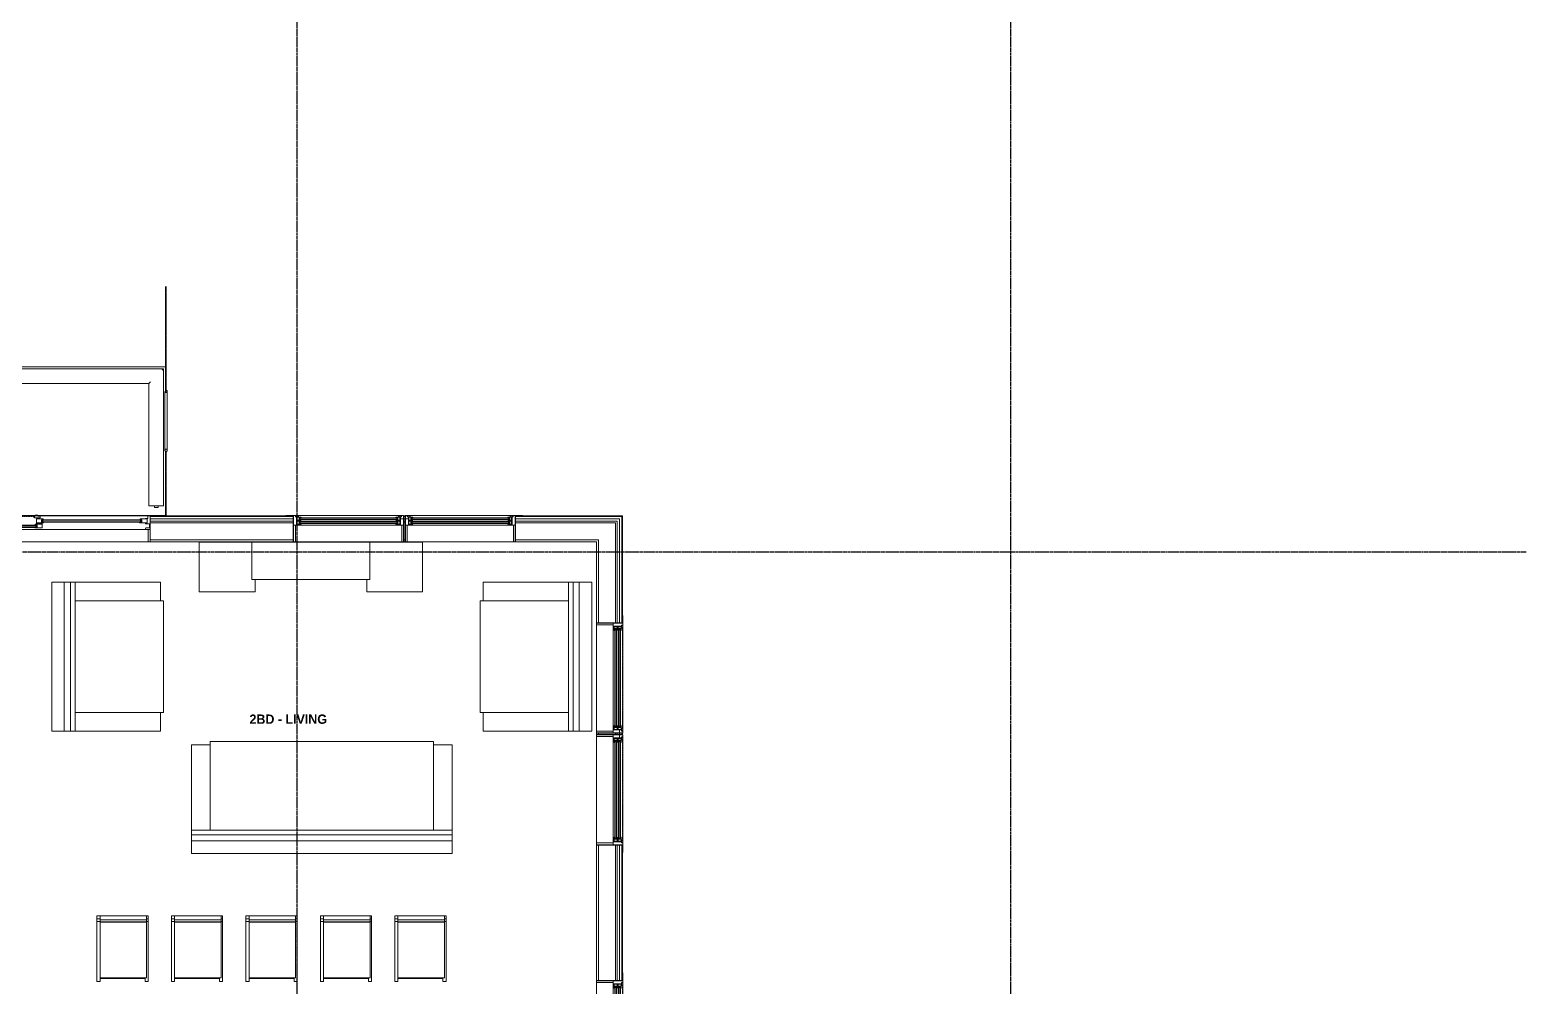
# Model space of a CAD drawing. Header units: inches. Extents: x -4093 to -1777, y 9773 to 12264.
# Drawn here: x -2259.4 to -1777.2, y 10699.3 to 11007.4 of the extents above; entities that cross this region are included whole.
import ezdxf

# ---------------------------------------------------------------- set-up
doc = ezdxf.new("R2010")
doc.units = ezdxf.units.IN
doc.header["$MEASUREMENT"] = 0
for name, pattern in [('Center 1_4_', [0.53125, 0.25, -0.09375, 0.09375, -0.09375]), ('Dash', [0.25, 0.125, -0.125]), ('Grid Line 1_2_', [0.875, 0.5, -0.125, 0.125, -0.125]), ('Hidden 1_8_', [0.1875, 0.125, -0.0625])]:
    doc.linetypes.add(name, pattern=pattern)
for name, color, linetype, lineweight in [('0-1', 7, 'Continuous', 5), ('0-2', 7, 'Continuous', 9), ('A-AREA-IDEN', 2, 'Continuous', 9), ('A-DETL-CNTR', 5, 'Center 1_4_', 9), ('A-DETL-GENF', 92, 'Continuous', 18), ('A-DETL-GENF-2', 92, 'Continuous', 9), ('A-DETL-GENF-HDLN', 1, 'Dash', 9), ('A-DETL-HDLN', 90, 'Hidden 1_8_', 9), ('A-DOOR', 31, 'Continuous', 18), ('A-DOOR-4', 31, 'Continuous', 9), ('A-DOOR-FRAM-2', 31, 'Continuous', 9), ('A-FLOR-1', 7, 'Continuous', 9), ('A-FLOR-2', 192, 'Continuous', 9), ('A-FLOR-HRAL', 11, 'Continuous', 9), ('A-GLAZ', 151, 'Continuous', 18), ('A-GLAZ-1', 151, 'Continuous', 9), ('A-GLAZ-2', 151, 'Continuous', 30), ('A-WALL', 113, 'Continuous', 18), ('A-WALL-3', 113, 'Continuous', 9), ('I-FURN', 30, 'Continuous', 9), ('I-FURN-1', 7, 'Continuous', 9), ('S-BEAM', 12, 'Continuous', 9), ('S-GRID-1', 1, 'Grid Line 1_2_', 30)]:
    doc.layers.add(name, color=color, linetype=linetype, lineweight=lineweight)
doc.styles.add('Century Gothic_B', font='GOTHICB.TTF', dxfattribs={"height": 3})

# ---------------------------------------------------------------- blocks, each defined once
blk = doc.blocks.new('Entertainment_Center_14771 - Entertainment_Center_14771-V39-BACKGROUND - 2ND FLOOR')
at = {"layer": 'I-FURN-1'}
for p, q in [((-36, 6), (-36, 6.12)), ((-19, 6), (-36, 6)), ((-19, 6), (-36, 6)), ((-36, 6), (-36, -10)), ((-19, 6.12), (-5.6, 6.12)), ((-19, 6), (-19, 6.12)), ((19, 6), (-19, 6)), ((19, 6), (-19, 6)), ((-19, 6), (-19, -6)), ((19, 6.12), (19, 6)), ((36, 6), (19, 6)), ((19, -6), (19, 6)), ((36, 6), (19, 6)), ((36, 6), (36, 6.12)), ((36, -10), (36, 6)), ((-19, -6), (19, -6)), ((-18, -10), (-18, -6)), ((18, -6), (18, -10)), ((-36, -10), (-18, -10)), ((-35.34, -10), (-35.34, -10.03)), ((-35.34, -10.03), (-34.85, -10.03)), ((-34.85, -10.03), (-34.85, -10)), ((-19.66, -10), (-19.66, -10.03)), ((-19.66, -10.03), (-18.66, -10.03)), ((-18.66, -10.03), (-18.66, -10)), ((18, -10), (36, -10)), ((18.66, -10), (18.66, -10.03)), ((18.66, -10.03), (19.66, -10.03)), ((19.66, -10.03), (19.66, -10)), ((34.85, -10), (34.85, -10.03)), ((34.85, -10.03), (35.34, -10.03)), ((35.34, -10.03), (35.34, -10))]:
    blk.add_line(p, q, dxfattribs=at)
blk = doc.blocks.new('Couch-Both_Arms-Generic - 1-1352606-BACKGROUND - 2ND FLOOR')
at = {"layer": 'I-FURN'}
for p, q in [((-42, 13.5), (42, 13.5)), ((42, 13.5), (-42, 13.5)), ((-42, 13.5), (-42, 10)), ((-42, 11.5), (42, 11.5)), ((-42, 10), (-42, -17.5)), ((-42, 10), (42, 10)), ((-36, -17.5), (-36, 10)), ((36, 10), (36, -17.5)), ((42, 10), (42, 13.5)), ((42, -17.5), (42, 10)), ((-42, -17.5), (-36, -17.5)), ((-36, -17.5), (-36, -18.5)), ((-36, -18.5), (36, -18.5)), ((36, -18.5), (36, -17.5)), ((36, -17.5), (42, -17.5))]:
    blk.add_line(p, q, dxfattribs=at)
at = {"layer": 'I-FURN-1'}
for p, q in [((42, 17.5), (-42, 17.5)), ((-42, 17.5), (-42, 13.5)), ((42, 13.5), (42, 17.5))]:
    blk.add_line(p, q, dxfattribs=at)
blk = doc.blocks.new('Couch-Both_Arms-Generic - 2-1523460-BACKGROUND - 2ND FLOOR')
at = {"layer": 'I-FURN'}
for p, q in [((-24, 17.5), (-18, 17.5)), ((-24, -10), (-24, 17.5)), ((-18, 18.5), (18, 18.5)), ((-18, 17.5), (-18, 18.5)), ((-18, 17.5), (-18, -10)), ((18, 18.5), (18, 17.5)), ((18, 17.5), (24, 17.5)), ((18, -10), (18, 17.5)), ((24, 17.5), (24, -10)), ((-24, -10), (24, -10)), ((-24, -13.5), (-24, -10)), ((-24, -11.5), (24, -11.5)), ((-24, -13.5), (24, -13.5)), ((24, -13.5), (-24, -13.5)), ((24, -10), (24, -13.5))]:
    blk.add_line(p, q, dxfattribs=at)
at = {"layer": 'I-FURN-1'}
for p, q in [((-24, -17.5), (-24, -13.5)), ((24, -13.5), (24, -17.5)), ((24, -17.5), (-24, -17.5))]:
    blk.add_line(p, q, dxfattribs=at)
blk = doc.blocks.new('Couch-Both_Arms-Generic - 2-1352635-BACKGROUND - 2ND FLOOR')
at = {"layer": 'I-FURN'}
for p, q in [((-24, 13.5), (24, 13.5)), ((24, 13.5), (-24, 13.5)), ((-24, 13.5), (-24, 10)), ((-24, 11.5), (24, 11.5)), ((-24, 10), (-24, -17.5)), ((-24, 10), (24, 10)), ((-18, -17.5), (-18, 10)), ((18, 10), (18, -17.5)), ((24, 10), (24, 13.5)), ((24, -17.5), (24, 10)), ((-24, -17.5), (-18, -17.5)), ((-18, -17.5), (-18, -18.5)), ((-18, -18.5), (18, -18.5)), ((18, -18.5), (18, -17.5)), ((18, -17.5), (24, -17.5))]:
    blk.add_line(p, q, dxfattribs=at)
at = {"layer": 'I-FURN-1'}
for p, q in [((24, 17.5), (-24, 17.5)), ((-24, 17.5), (-24, 13.5)), ((24, 13.5), (24, 17.5))]:
    blk.add_line(p, q, dxfattribs=at)
blk = doc.blocks.new('Bar_Stool_6722_1_ - Bar_Stool_6722_1_-V96-BACKGROUND - 2ND FLOOR')
at = {"layer": 'I-FURN-1'}
for p, q in [((1, 0), (0, 0)), ((0, 0), (0, -0.98)), ((0, -0.98), (1, -0.98)), ((0, -0.98), (0, -1.78)), ((0, -1.78), (1, -1.78)), ((0, -17.72), (0, -1.78)), ((1, -1.24), (1, 0)), ((16, 0), (1, 0)), ((1, -1.91), (1, -1.24)), ((16, -1.24), (1, -1.24)), ((1, -1.91), (16, -1.91)), ((1, -2.03), (1, -1.91)), ((1, -17.63), (1, -2.03)), ((1, -2.03), (16, -2.03)), ((16.5, 0), (16, 0)), ((16, 0), (16, -1.24)), ((16, -0.98), (16.5, -0.98)), ((16, -1.24), (16, -1.91)), ((16, -1.78), (16.5, -1.78)), ((16, -1.91), (16, -2.03)), ((16, -2.03), (16, -17.63)), ((16.5, -0.98), (16.5, 0)), ((16.5, -1.78), (16.5, -0.98)), ((16.5, -1.78), (16.5, -17.72)), ((0, -19.21), (0, -17.72)), ((0, -21.13), (0, -19.21)), ((1, -19.89), (1, -17.63)), ((16, -17.63), (16, -19.89)), ((16.5, -17.72), (16.5, -19.21)), ((16.5, -19.21), (16.5, -21.13)), ((0, -21.13), (1, -21.13)), ((1, -19.99), (1, -19.89)), ((1, -19.99), (1, -20.06)), ((1, -20), (16, -20)), ((1, -20.06), (1, -20.14)), ((15.5, -20.14), (1, -20.14)), ((1, -20.14), (1, -21.13)), ((15.5, -20.06), (15.5, -19.99)), ((15.5, -20.14), (15.5, -20.06)), ((15.5, -21.13), (15.5, -20.14)), ((15.5, -21.13), (16.5, -21.13)), ((16, -19.89), (16, -19.99))]:
    blk.add_line(p, q, dxfattribs=at)
blk = doc.blocks.new('CTR - 1st Phase - Unit Layouts_rvt-1-BACKGROUND - 2ND FLOOR')
at = {"layer": 'A-FLOR-1'}
blk.add_line((-2221.32, 10842.51), (-2291.45, 10842.51), dxfattribs=at)
at = {"layer": '0-2'}
for name, p in [('Entertainment_Center_14771 - Entertainment_Center_14771-V39-BACKGROUND - 2ND FLOOR', (-2168.87, 10836.39)), ('Bar_Stool_6722_1_ - Bar_Stool_6722_1_-V96-BACKGROUND - 2ND FLOOR', (-2237.8, 10721.96)), ('Bar_Stool_6722_1_ - Bar_Stool_6722_1_-V96-BACKGROUND - 2ND FLOOR', (-2213.8, 10721.96)), ('Bar_Stool_6722_1_ - Bar_Stool_6722_1_-V96-BACKGROUND - 2ND FLOOR', (-2189.8, 10721.96)), ('Bar_Stool_6722_1_ - Bar_Stool_6722_1_-V96-BACKGROUND - 2ND FLOOR', (-2165.8, 10721.96)), ('Bar_Stool_6722_1_ - Bar_Stool_6722_1_-V96-BACKGROUND - 2ND FLOOR', (-2141.8, 10721.96))]:
    blk.add_blockref(name, p, dxfattribs=at)
for name, p, rotation in [('Couch-Both_Arms-Generic - 2-1523460-BACKGROUND - 2ND FLOOR', (-2234.86, 10805.44), 270.0000000000194), ('Couch-Both_Arms-Generic - 2-1352635-BACKGROUND - 2ND FLOOR', (-2095.86, 10805.44), 270.0000000000036), ('Couch-Both_Arms-Generic - 1-1352606-BACKGROUND - 2ND FLOOR', (-2165.36, 10759.61), 180)]:
    blk.add_blockref(name, p, dxfattribs=dict(at, rotation=rotation))
blk = doc.blocks.new('CTR - 1st Phase - Structure_rvt-1-BACKGROUND - 2ND FLOOR')
at = {"layer": 'S-GRID-1'}
for p, q in [((-2173.32, 9772.61), (-2173.32, 12247.5)), ((-1943.32, 9772.61), (-1943.32, 12247.5)), ((-1777.25, 10839.19), (-4076.95, 10839.19))]:
    blk.add_line(p, q, dxfattribs=at)
blk = doc.blocks.new('Door-Sliding-Marvin-2_Panel_Patio_Door-Essential - RL-MARVIN ESSENTIAL SLIDING - 6_-0_X6_-10_ - 2ND FLOOR-3440611-BACKGROUND - 2ND FLOOR')
at = {"layer": 'A-DETL-GENF'}
for p, q in [((-35.75, 0.19), (-34.25, 0.19)), ((-35.75, -4.28), (-35.75, 0.19)), ((-34.25, 0.19), (-34.25, -0.1)), ((35.75, 0.19), (34.25, 0.19)), ((34.25, 0.19), (34.25, -0.1)), ((35.75, -4.28), (35.75, 0.19)), ((-37.25, -3.19), (-37.25, -3.23)), ((-35.91, -3.19), (-37.25, -3.19)), ((-35.75, -3.23), (-37.25, -3.23)), ((-35.75, -3.08), (-35.91, -3.08)), ((-35.91, -3.19), (-35.91, -3.08)), ((-35, -4.28), (-35.75, -4.28)), ((-35.5, -0.25), (-34.39, -0.25)), ((-35.5, -1.63), (-35.5, -0.25)), ((-35.5, -1.63), (-34.25, -1.63)), ((-34.25, -3.31), (-35, -3.31)), ((-35, -3.31), (-35, -4.28)), ((-32.41, -1.94), (-34.81, -1.94)), ((-34.81, -1.94), (-34.81, -3.19)), ((-34.81, -3.19), (-32.46, -3.19)), ((-34.39, -0.25), (-34.25, -0.1)), ((-34.25, -1.63), (-34.25, -1.94)), ((-34.25, -3.19), (-34.25, -3.31)), ((-33.09, -2.13), (-32.34, -2.13)), ((-33.09, -2.88), (-33.09, -2.13)), ((-32.38, -2.88), (-33.09, -2.88)), ((-32.98, -2.13), (-0.77, -2.13)), ((-32.98, -2.27), (-32.98, -2.13)), ((-32.98, -2.27), (-0.77, -2.27)), ((-32.98, -2.72), (-0.77, -2.72)), ((-32.98, -2.72), (-32.98, -2.88)), ((-32.98, -2.88), (-0.77, -2.88)), ((-32.87, -2.72), (-32.87, -2.27)), ((-32.61, -2.72), (-32.61, -2.27)), ((-32.46, -3.19), (-32.38, -2.88)), ((-32.34, -2), (-32.41, -1.94)), ((-32.34, -2.13), (-32.34, -2)), ((-1.41, -2), (-1.34, -1.94)), ((-1.41, -2.13), (-1.41, -2)), ((-0.66, -2.13), (-1.41, -2.13)), ((-1.29, -3.19), (-1.38, -2.88)), ((-1.38, -2.88), (-0.66, -2.88)), ((-1.34, -1.94), (0.87, -1.94)), ((0.87, -3.19), (-1.29, -3.19)), ((-1.14, -2.72), (-1.14, -2.27)), ((1.34, -0.25), (-0.88, -0.25)), ((-0.88, -0.25), (-0.88, -1.72)), ((-0.88, -1.5), (1.29, -1.5)), ((0.24, -1.82), (-0.88, -1.72)), ((-0.88, -2.72), (-0.88, -2.27)), ((-0.77, -2.27), (-0.77, -2.13)), ((-0.77, -2.72), (-0.77, -2.88)), ((-0.66, -2.88), (-0.66, -2.13)), ((-0.24, -1.58), (-0.43, -1.58)), ((-0.43, -1.58), (-0.43, -1.68)), ((-0.43, -1.68), (0.43, -1.76)), ((-0.24, -1.51), (-0.24, -1.58)), ((-0.24, -1.62), (-0.24, -1.7)), ((-0.24, -1.62), (0.87, -1.72)), ((-0.24, -4.05), (-0.24, -3.53)), ((-0.24, -3.53), (1.51, -3.53)), ((0.34, -4.05), (-0.24, -4.05)), ((0.24, -1.82), (0.24, -1.74)), ((0.24, -1.86), (0.43, -1.86)), ((0.24, -1.93), (0.24, -1.86)), ((0.6, -4.36), (0.34, -4.05)), ((0.43, -1.86), (0.43, -1.76)), ((1.35, -4.36), (0.6, -4.36)), ((0.66, -1.19), (0.66, -0.44)), ((0.66, -0.44), (1.41, -0.44)), ((1.37, -1.19), (0.66, -1.19)), ((0.77, -0.44), (33.04, -0.44)), ((0.77, -0.58), (0.77, -0.44)), ((0.77, -0.58), (33.04, -0.58)), ((0.77, -1.04), (33.04, -1.04)), ((0.77, -1.04), (0.77, -1.19)), ((0.77, -1.19), (33.04, -1.19)), ((0.87, -1.72), (0.87, -3.19)), ((0.88, -1.04), (0.88, -0.58)), ((1.14, -1.04), (1.14, -0.58)), ((1.29, -1.5), (1.37, -1.19)), ((1.41, -0.31), (1.34, -0.25)), ((1.35, -4.05), (1.51, -4.05)), ((1.35, -4.05), (1.35, -4.36)), ((1.41, -0.44), (1.41, -0.31)), ((1.51, -3.53), (1.51, -3.65)), ((1.51, -3.65), (1.75, -3.65)), ((1.51, -3.69), (1.51, -4.05)), ((1.71, -3.69), (1.51, -3.69)), ((1.64, -3.83), (1.64, -3.94)), ((1.64, -3.83), (1.71, -3.83)), ((1.75, -3.94), (1.64, -3.94)), ((1.71, -3.83), (1.71, -3.69)), ((1.75, -3.65), (1.75, -3.94)), ((32.41, -0.31), (32.47, -0.25)), ((32.41, -0.44), (32.41, -0.31)), ((33.16, -0.44), (32.41, -0.44)), ((32.52, -1.5), (32.44, -1.19)), ((32.44, -1.19), (33.16, -1.19)), ((32.47, -0.25), (34.84, -0.25)), ((34.84, -1.5), (32.52, -1.5)), ((32.68, -1.04), (32.68, -0.58)), ((32.93, -1.04), (32.93, -0.58)), ((33.25, -3.65), (33.01, -3.65)), ((33.01, -3.65), (33.01, -3.94)), ((33.01, -3.94), (33.12, -3.94)), ((33.04, -0.58), (33.04, -0.44)), ((33.04, -1.04), (33.04, -1.19)), ((33.05, -3.69), (33.25, -3.69)), ((33.05, -3.83), (33.05, -3.69)), ((33.12, -3.83), (33.05, -3.83)), ((33.12, -3.83), (33.12, -3.94)), ((33.16, -1.19), (33.16, -0.44)), ((33.25, -3.53), (33.25, -3.65)), ((35, -3.53), (33.25, -3.53)), ((33.25, -3.69), (33.25, -4.05)), ((33.41, -4.05), (33.25, -4.05)), ((33.41, -4.05), (33.41, -4.36)), ((33.41, -4.36), (34.16, -4.36)), ((34.16, -4.36), (34.42, -4.05)), ((34.39, -0.25), (34.25, -0.1)), ((35.5, -1.63), (34.25, -1.63)), ((34.25, -1.63), (34.25, -1.94)), ((34.81, -1.94), (34.25, -1.94)), ((34.81, -3.19), (34.25, -3.19)), ((34.25, -3.19), (34.25, -3.31)), ((34.25, -3.31), (35, -3.31)), ((35.5, -0.25), (34.39, -0.25)), ((34.42, -4.05), (35, -4.05)), ((34.81, -1.94), (34.81, -3.19)), ((34.84, -0.25), (34.84, -1.5)), ((35, -3.31), (35, -4.28)), ((35, -4.28), (35.75, -4.28)), ((35.5, -1.63), (35.5, -0.25)), ((35.75, -3.08), (35.9, -3.08)), ((35.75, -3.23), (37.25, -3.23)), ((35.9, -3.19), (35.9, -3.08)), ((35.9, -3.19), (37.25, -3.19)), ((37.25, -3.19), (37.25, -3.23))]:
    blk.add_line(p, q, dxfattribs=at)
at = {"layer": 'A-DETL-GENF-2'}
for p, q in [((-32.87, -2.72), (-32.87, -2.27)), ((-32.61, -2.72), (-32.61, -2.27))]:
    blk.add_line(p, q, dxfattribs=at)
at = {"layer": 'A-DETL-GENF-HDLN'}
blk.add_line((1.75, -3.94), (33.01, -3.94), dxfattribs=at)
at = {"layer": 'A-DOOR'}
for p, q in [((-35.75, 4.19), (-35.06, 4.19)), ((-35.75, 0.22), (-35.75, 4.19)), ((-35.06, 0.22), (-35.75, 0.22)), ((-35.06, 4.19), (-35.06, 0.22)), ((35.06, 4.19), (35.75, 4.19)), ((35.06, 0.22), (35.06, 4.19)), ((35.75, 0.22), (35.06, 0.22)), ((35.75, 4.19), (35.75, 0.22))]:
    blk.add_line(p, q, dxfattribs=at)
at = {"layer": 'A-DOOR-4'}
for p, q in [((-40.68, -4.25), (-40.68, -4.19)), ((-35.75, -4.25), (-40.68, -4.25)), ((-35.75, -4.25), (-35.75, -4.19)), ((35.75, -4.19), (-35.75, -4.19)), ((35.75, -4.25), (-35.75, -4.25)), ((35.75, -4.19), (35.75, -4.25))]:
    blk.add_line(p, q, dxfattribs=at)
at = {"layer": 'A-DOOR-FRAM-2'}
for p, q in [((-35.75, 0.19), (35.75, 0.19)), ((-35.75, -4.28), (-35.75, 0.19)), ((35.75, 0.19), (35.75, -4.28)), ((35.75, -4.28), (-35.75, -4.28))]:
    blk.add_line(p, q, dxfattribs=at)
blk = doc.blocks.new('Window-Double_Hung-Marvin-Essential - 2-WIDE _TEMP ALL LOW_ ESDH3066-3454271-BACKGROUND - 2ND FLOOR')
at = {"layer": 'A-DETL-GENF'}
for p, q in [((-19.25, -3.23), (-19.25, -3.19)), ((-19.25, -3.19), (-17.9, -3.19)), ((-17.75, -3.23), (-19.25, -3.23)), ((-17.9, -3.19), (-17.9, -3.08)), ((-17.9, -3.08), (-17.75, -3.08)), ((-16.72, -1.19), (-17.75, -1.19)), ((-17.75, -4.28), (-17.75, -1.19)), ((-17.75, -4.28), (-17.16, -4.28)), ((-17.08, -3.87), (-17.16, -4.28)), ((-17.08, -3.87), (-16.19, -3.87)), ((-16.85, -4.25), (-16.85, -3.87)), ((-16.3, -4.25), (-16.85, -4.25)), ((-16.72, -3.77), (-16.72, -1.19)), ((-16.38, -3.77), (-16.72, -3.77)), ((-16.56, -1.53), (-15.34, -1.53)), ((-16.56, -1.53), (-16.56, -2.47)), ((-15.34, -2.47), (-16.56, -2.47)), ((-16.56, -2.75), (-15.34, -2.75)), ((-16.56, -2.75), (-16.56, -3.69)), ((-15.34, -3.69), (-16.56, -3.69)), ((-16.38, -3.87), (-16.38, -3.77)), ((-16.18, -4.01), (-16.3, -4.01)), ((-16.3, -4.01), (-16.3, -4.25)), ((-16.19, -3.87), (-16.19, -3.97)), ((-16.19, -3.97), (-16.1, -3.97)), ((-16.18, -4.22), (-16.18, -4.01)), ((-16.18, -4.22), (-16.1, -4.22)), ((-16.1, -3.97), (-16.1, -4.22)), ((-15.28, -1.65), (-15.94, -1.65)), ((-15.94, -1.65), (-15.94, -2.37)), ((-15.94, -2.37), (-15.28, -2.37)), ((-15.28, -2.87), (-15.94, -2.87)), ((-15.94, -2.87), (-15.94, -3.59)), ((-15.94, -3.59), (-15.28, -3.59)), ((15.84, -1.66), (-15.84, -1.66)), ((-15.84, -1.66), (-15.84, -2.35)), ((15.84, -1.79), (-15.84, -1.79)), ((15.84, -2.23), (-15.84, -2.23)), ((15.84, -2.35), (-15.84, -2.35)), ((15.84, -2.88), (-15.84, -2.88)), ((-15.84, -2.88), (-15.84, -3.57)), ((15.84, -3.01), (-15.84, -3.01)), ((15.84, -3.45), (-15.84, -3.45)), ((15.84, -3.57), (-15.84, -3.57)), ((-15.54, -1.79), (-15.54, -2.23)), ((-15.54, -3.01), (-15.54, -3.45)), ((-15.34, -1.53), (-15.28, -1.59)), ((-15.34, -2.47), (-15.28, -2.41)), ((-15.34, -2.75), (-15.28, -2.81)), ((-15.34, -3.69), (-15.28, -3.63)), ((-15.28, -1.59), (-15.28, -1.65)), ((-15.28, -2.37), (-15.28, -2.41)), ((-15.28, -2.81), (-15.28, -2.87)), ((-15.28, -3.59), (-15.28, -3.63)), ((15.34, -1.53), (15.28, -1.59)), ((15.28, -1.59), (15.28, -1.65)), ((15.28, -1.65), (15.94, -1.65)), ((15.28, -2.37), (15.28, -2.41)), ((15.94, -2.37), (15.28, -2.37)), ((15.34, -2.47), (15.28, -2.41)), ((15.34, -2.75), (15.28, -2.81)), ((15.28, -2.81), (15.28, -2.87)), ((15.28, -2.87), (15.94, -2.87)), ((15.28, -3.59), (15.28, -3.63)), ((15.94, -3.59), (15.28, -3.59)), ((15.34, -3.69), (15.28, -3.63)), ((16.56, -1.53), (15.34, -1.53)), ((15.34, -2.47), (16.56, -2.47)), ((16.56, -2.75), (15.34, -2.75)), ((15.34, -3.69), (16.56, -3.69)), ((15.54, -1.79), (15.54, -2.23)), ((15.54, -3.01), (15.54, -3.45)), ((15.84, -1.66), (15.84, -2.35)), ((15.84, -2.88), (15.84, -3.57)), ((15.94, -1.65), (15.94, -2.37)), ((15.94, -2.87), (15.94, -3.59)), ((16.19, -3.97), (16.1, -3.97)), ((16.1, -3.97), (16.1, -4.22)), ((16.18, -4.22), (16.1, -4.22)), ((16.18, -4.22), (16.18, -4.01)), ((16.18, -4.01), (16.3, -4.01)), ((17.08, -3.87), (16.19, -3.87)), ((16.19, -3.87), (16.19, -3.97)), ((16.3, -4.01), (16.3, -4.25)), ((16.3, -4.25), (16.85, -4.25)), ((16.38, -3.87), (16.38, -3.77)), ((16.38, -3.77), (16.72, -3.77)), ((16.56, -1.53), (16.56, -2.47)), ((16.56, -2.75), (16.56, -3.69)), ((16.72, -3.77), (16.72, -1.19)), ((16.72, -1.19), (17.75, -1.19)), ((16.85, -4.25), (16.85, -3.87)), ((17.08, -3.87), (17.16, -4.28)), ((17.75, -4.28), (17.16, -4.28)), ((17.75, -4.28), (17.75, -1.19)), ((17.9, -3.08), (17.75, -3.08)), ((17.75, -3.23), (19.25, -3.23)), ((17.9, -3.19), (17.9, -3.08)), ((19.25, -3.19), (17.9, -3.19)), ((19.25, -3.23), (19.25, -3.19))]:
    blk.add_line(p, q, dxfattribs=at)
at = {"layer": 'A-DETL-GENF-HDLN'}
blk.add_line((16.1, -4.22), (-16.5, -4.22), dxfattribs=at)
at = {"layer": 'A-GLAZ'}
for p, q in [((-17.13, 4.19), (-17.75, 4.19)), ((-17.13, -1.16), (-17.13, 4.19)), ((17.12, 4.19), (17.75, 4.19)), ((17.12, 4.19), (17.12, -1.16))]:
    blk.add_line(p, q, dxfattribs=at)
at = {"layer": 'A-GLAZ-1'}
for p, q in [((-17.75, 4.19), (17.75, 4.19)), ((-17.75, -1.19), (17.75, -1.19)), ((17.75, -4.28), (-17.75, -4.28)), ((17.75, -4.19), (20.21, -4.19)), ((20.21, -4.25), (17.75, -4.25)), ((20.21, -4.19), (20.21, -4.25))]:
    blk.add_line(p, q, dxfattribs=at)
at = {"layer": 'A-GLAZ-2'}
for p, q in [((-17.75, -1.16), (-17.75, 4.19)), ((17.75, 4.19), (17.75, -1.16)), ((-17.75, -4.28), (-17.75, -1.19)), ((17.75, -1.19), (17.75, -4.28))]:
    blk.add_line(p, q, dxfattribs=at)
blk = doc.blocks.new('Window-Double_Hung-Marvin-Essential - 2-WIDE _TEMP ALL LOW_ ESDH3066-3454268-BACKGROUND - 2ND FLOOR')
at = {"layer": 'A-DETL-GENF'}
for p, q in [((-19.25, 3.23), (-19.25, 3.19)), ((-17.75, 3.23), (-19.25, 3.23)), ((-19.25, 3.19), (-17.9, 3.19)), ((-17.9, 3.19), (-17.9, 3.08)), ((-17.9, 3.08), (-17.75, 3.08)), ((-17.75, 4.28), (-17.16, 4.28)), ((-17.75, 4.28), (-17.75, 1.19)), ((-16.72, 1.19), (-17.75, 1.19)), ((-17.08, 3.87), (-17.16, 4.28)), ((-17.08, 3.87), (-16.19, 3.87)), ((-16.85, 4.25), (-16.85, 3.87)), ((-16.3, 4.25), (-16.85, 4.25)), ((-16.38, 3.77), (-16.72, 3.77)), ((-16.72, 3.77), (-16.72, 1.19)), ((-15.34, 3.69), (-16.56, 3.69)), ((-16.56, 2.75), (-16.56, 3.69)), ((-16.56, 2.75), (-15.34, 2.75)), ((-15.34, 2.47), (-16.56, 2.47)), ((-16.56, 1.53), (-16.56, 2.47)), ((-16.56, 1.53), (-15.34, 1.53)), ((-16.38, 3.87), (-16.38, 3.77)), ((-16.3, 4.01), (-16.3, 4.25)), ((-16.18, 4.01), (-16.3, 4.01)), ((-16.19, 3.97), (-16.1, 3.97)), ((-16.19, 3.87), (-16.19, 3.97)), ((-16.18, 4.22), (-16.1, 4.22)), ((-16.18, 4.22), (-16.18, 4.01)), ((-16.1, 3.97), (-16.1, 4.22)), ((-15.94, 2.87), (-15.94, 3.59)), ((-15.94, 3.59), (-15.28, 3.59)), ((-15.28, 2.87), (-15.94, 2.87)), ((-15.94, 1.65), (-15.94, 2.37)), ((-15.94, 2.37), (-15.28, 2.37)), ((-15.28, 1.65), (-15.94, 1.65)), ((15.84, 3.57), (-15.84, 3.57)), ((-15.84, 2.88), (-15.84, 3.57)), ((15.84, 3.45), (-15.84, 3.45)), ((15.84, 3.01), (-15.84, 3.01)), ((15.84, 2.88), (-15.84, 2.88)), ((15.84, 2.35), (-15.84, 2.35)), ((-15.84, 1.66), (-15.84, 2.35)), ((15.84, 2.23), (-15.84, 2.23)), ((15.84, 1.79), (-15.84, 1.79)), ((15.84, 1.66), (-15.84, 1.66)), ((-15.54, 3.01), (-15.54, 3.45)), ((-15.54, 1.79), (-15.54, 2.23)), ((-15.34, 3.69), (-15.28, 3.63)), ((-15.34, 2.75), (-15.28, 2.81)), ((-15.34, 2.47), (-15.28, 2.41)), ((-15.34, 1.53), (-15.28, 1.59)), ((-15.28, 3.59), (-15.28, 3.63)), ((-15.28, 2.81), (-15.28, 2.87)), ((-15.28, 2.37), (-15.28, 2.41)), ((-15.28, 1.59), (-15.28, 1.65)), ((15.34, 3.69), (15.28, 3.63)), ((15.28, 3.59), (15.28, 3.63)), ((15.94, 3.59), (15.28, 3.59)), ((15.28, 2.81), (15.28, 2.87)), ((15.28, 2.87), (15.94, 2.87)), ((15.34, 2.75), (15.28, 2.81)), ((15.34, 2.47), (15.28, 2.41)), ((15.28, 2.37), (15.28, 2.41)), ((15.94, 2.37), (15.28, 2.37)), ((15.28, 1.59), (15.28, 1.65)), ((15.28, 1.65), (15.94, 1.65)), ((15.34, 1.53), (15.28, 1.59)), ((15.34, 3.69), (16.56, 3.69)), ((16.56, 2.75), (15.34, 2.75)), ((15.34, 2.47), (16.56, 2.47)), ((16.56, 1.53), (15.34, 1.53)), ((15.54, 3.01), (15.54, 3.45)), ((15.54, 1.79), (15.54, 2.23)), ((15.84, 2.88), (15.84, 3.57)), ((15.84, 1.66), (15.84, 2.35)), ((15.94, 2.87), (15.94, 3.59)), ((15.94, 1.65), (15.94, 2.37)), ((16.18, 4.22), (16.1, 4.22)), ((16.1, 3.97), (16.1, 4.22)), ((16.19, 3.97), (16.1, 3.97)), ((16.18, 4.22), (16.18, 4.01)), ((16.18, 4.01), (16.3, 4.01)), ((16.19, 3.87), (16.19, 3.97)), ((17.08, 3.87), (16.19, 3.87)), ((16.3, 4.01), (16.3, 4.25)), ((16.3, 4.25), (16.85, 4.25)), ((16.38, 3.87), (16.38, 3.77)), ((16.38, 3.77), (16.72, 3.77)), ((16.56, 2.75), (16.56, 3.69)), ((16.56, 1.53), (16.56, 2.47)), ((16.72, 3.77), (16.72, 1.19)), ((16.72, 1.19), (17.75, 1.19)), ((16.85, 4.25), (16.85, 3.87)), ((17.08, 3.87), (17.16, 4.28)), ((17.75, 4.28), (17.16, 4.28)), ((17.75, 4.28), (17.75, 1.19)), ((17.75, 3.23), (19.25, 3.23)), ((17.9, 3.08), (17.75, 3.08)), ((17.9, 3.19), (17.9, 3.08)), ((19.25, 3.19), (17.9, 3.19)), ((19.25, 3.23), (19.25, 3.19))]:
    blk.add_line(p, q, dxfattribs=at)
at = {"layer": 'A-DETL-GENF-HDLN'}
blk.add_line((16.1, 4.22), (-16.5, 4.22), dxfattribs=at)
at = {"layer": 'A-GLAZ'}
for p, q in [((-17.13, 1.16), (-17.13, -4.19)), ((17.12, -4.19), (17.12, 1.16)), ((-17.13, -4.19), (-17.75, -4.19)), ((17.12, -4.19), (17.75, -4.19))]:
    blk.add_line(p, q, dxfattribs=at)
at = {"layer": 'A-GLAZ-1'}
for p, q in [((17.75, 4.28), (-17.75, 4.28)), ((-17.75, 1.19), (17.75, 1.19)), ((20.21, 4.25), (17.75, 4.25)), ((17.75, 4.19), (20.21, 4.19)), ((20.21, 4.19), (20.21, 4.25)), ((-17.75, -4.19), (17.75, -4.19))]:
    blk.add_line(p, q, dxfattribs=at)
at = {"layer": 'A-GLAZ-2'}
for p, q in [((-17.75, 4.28), (-17.75, 1.19)), ((-17.75, 1.16), (-17.75, -4.19)), ((17.75, 1.19), (17.75, 4.28)), ((17.75, -4.19), (17.75, 1.16))]:
    blk.add_line(p, q, dxfattribs=at)
blk = doc.blocks.new('Railing - Baluster_01-2700443-BACKGROUND - 2ND FLOOR')
at = {"layer": 'A-FLOR-HRAL'}
for p, q in [((-0.59, 1.18), (0.59, 1.18)), ((-0.59, 0.59), (-0.59, 1.18)), ((0.59, 1.18), (0.59, 0.59))]:
    blk.add_line(p, q, dxfattribs=at)
blk = doc.blocks.new('Railing - Railing-3407317-BACKGROUND - 2ND FLOOR')
at = {"layer": 'A-FLOR-HRAL'}
for p, q in [((-2216.35, 10898.25), (-2329.89, 10898.25)), ((-2329.89, 10898.25), (-2329.89, 10854.14)), ((-2216.35, 10854.14), (-2216.35, 10898.25)), ((-2325.17, 10893.53), (-2221.07, 10893.53)), ((-2325.17, 10854.14), (-2325.17, 10893.53)), ((-2221.07, 10893.53), (-2221.07, 10854.14)), ((-2329.42, 10854.14), (-2329.89, 10854.14)), ((-2325.64, 10854.14), (-2329.42, 10854.14)), ((-2325.17, 10854.14), (-2325.64, 10854.14)), ((-2220.6, 10854.14), (-2221.07, 10854.14)), ((-2216.82, 10854.14), (-2220.6, 10854.14)), ((-2216.35, 10854.14), (-2216.82, 10854.14))]:
    blk.add_line(p, q, dxfattribs=at)
for points, knots in [([(-2329.89, 10898.25), (-2329.89, 10898.25), (-2329.89, 10898.24), (-2329.86, 10898.22), (-2329.83, 10898.19), (-2329.8, 10898.16), (-2329.78, 10898.13), (-2329.75, 10898.11), (-2329.71, 10898.07), (-2329.67, 10898.02), (-2329.63, 10897.99), (-2329.59, 10897.95), (-2329.53, 10897.88), (-2329.46, 10897.82), (-2329.42, 10897.78)], [0, 0, 0, 0, 0.166667, 0.25, 0.333333, 0.416667, 0.458333, 0.5, 0.583333, 0.666667, 0.708333, 0.75, 0.833333, 1, 1, 1, 1]), ([(-2216.35, 10898.25), (-2216.35, 10898.25), (-2216.35, 10898.24), (-2216.38, 10898.22), (-2216.41, 10898.19), (-2216.44, 10898.16), (-2216.46, 10898.13), (-2216.49, 10898.11), (-2216.53, 10898.07), (-2216.57, 10898.02), (-2216.61, 10897.99), (-2216.65, 10897.95), (-2216.71, 10897.88), (-2216.78, 10897.82), (-2216.82, 10897.78)], [0, 0, 0, 0, 0.166667, 0.25, 0.333333, 0.416667, 0.458333, 0.5, 0.583333, 0.666667, 0.708333, 0.75, 0.833333, 1, 1, 1, 1]), ([(-2325.64, 10894), (-2325.6, 10893.96), (-2325.54, 10893.9), (-2325.46, 10893.82), (-2325.42, 10893.77), (-2325.38, 10893.74), (-2325.35, 10893.7), (-2325.32, 10893.67), (-2325.29, 10893.64), (-2325.26, 10893.62), (-2325.23, 10893.59), (-2325.21, 10893.56), (-2325.18, 10893.54), (-2325.17, 10893.53), (-2325.17, 10893.53)], [0, 0, 0, 0, 0.166667, 0.25, 0.333333, 0.375, 0.416667, 0.5, 0.541667, 0.583333, 0.666667, 0.75, 0.833333, 1, 1, 1, 1]), ([(-2220.6, 10894), (-2220.64, 10893.96), (-2220.7, 10893.9), (-2220.78, 10893.82), (-2220.82, 10893.77), (-2220.86, 10893.74), (-2220.89, 10893.7), (-2220.92, 10893.67), (-2220.95, 10893.64), (-2220.98, 10893.62), (-2221.01, 10893.59), (-2221.04, 10893.56), (-2221.06, 10893.54), (-2221.07, 10893.53), (-2221.07, 10893.53)], [0, 0, 0, 0, 0.166667, 0.25, 0.333333, 0.375, 0.416667, 0.5, 0.541667, 0.583333, 0.666667, 0.75, 0.833333, 1, 1, 1, 1])]:
    blk.add_open_spline(points, degree=3, knots=knots, dxfattribs=at)
at = {"rotation": 180}
blk.add_blockref('Railing - Baluster_01-2700443-BACKGROUND - 2ND FLOOR', (-2218.71, 10854.73), dxfattribs=at)
blk = doc.blocks.new('Walls 20 - Walls 1-3286989-BACKGROUND - 2ND FLOOR')
at = {"layer": 'S-BEAM'}
for p, q in [((-2215.9, 10890.93), (-2215.9, 10871.99)), ((-2215.15, 10871.99), (-2215.15, 10890.93))]:
    blk.add_line(p, q, dxfattribs=at)
at = {"layer": 'S-BEAM', "flags": 128}
for points in [[(-2215.15, 10871.99), (-2215.16, 10872.09), (-2215.19, 10872.18), (-2215.24, 10872.26), (-2215.31, 10872.32), (-2215.39, 10872.37), (-2215.48, 10872.39), (-2215.57, 10872.39), (-2215.66, 10872.37), (-2215.74, 10872.32), (-2215.81, 10872.26), (-2215.86, 10872.18), (-2215.89, 10872.09), (-2215.9, 10871.99)], [(-2215.9, 10871.99), (-2215.89, 10871.89), (-2215.86, 10871.8), (-2215.81, 10871.72), (-2215.74, 10871.66), (-2215.66, 10871.62), (-2215.57, 10871.59), (-2215.48, 10871.59), (-2215.39, 10871.62), (-2215.31, 10871.66), (-2215.24, 10871.72), (-2215.19, 10871.8), (-2215.16, 10871.89), (-2215.15, 10871.99)]]:
    blk.add_lwpolyline(points, dxfattribs=at)
at = {"layer": 'S-BEAM'}
blk.add_ellipse((-2215.52, 10890.93), major_axis=(0.375, 0), ratio=0.93544, start_param=0, end_param=2.081897, dxfattribs=at)

msp = doc.modelspace()

# ---------------------------------------------------------------- linework, layer by layer
at = {"layer": 'A-DETL-CNTR'}
for p, q in [((-2215.52, 10890.53), (-2215.52, 10924.78)), ((-2215.52, 10850.89), (-2215.52, 10871.59))]:
    msp.add_line(p, q, dxfattribs=at)
at = {"layer": 'A-DETL-HDLN'}
for p, q in [((-2215.71, 10890.48), (-2215.71, 10924.78)), ((-2215.71, 10850.89), (-2215.71, 10871.64))]:
    msp.add_line(p, q, dxfattribs=at)
at = {"layer": 'A-FLOR-2'}
for p, q in [((-2215.71, 10898.89), (-2330.53, 10898.89)), ((-2215.71, 10890.86), (-2215.71, 10898.89)), ((-2215.71, 10850.89), (-2215.71, 10871.64))]:
    msp.add_line(p, q, dxfattribs=at)
at = {"layer": 'A-WALL'}
for p, q in [((-2174.48, 10850.64), (-2220.64, 10850.64)), ((-2174.48, 10849.89), (-2220.64, 10849.89)), ((-2174.48, 10849.14), (-2220.64, 10849.14)), ((-2138.47, 10850.64), (-2138.98, 10850.64)), ((-2138.47, 10849.89), (-2138.98, 10849.89)), ((-2138.47, 10849.14), (-2138.98, 10849.14)), ((-2068.67, 10850.64), (-2102.97, 10850.64)), ((-2069.42, 10849.89), (-2102.97, 10849.89)), ((-2070.17, 10849.14), (-2102.97, 10849.14)), ((-2070.17, 10816.34), (-2070.17, 10849.14)), ((-2069.42, 10816.34), (-2069.42, 10849.89)), ((-2068.67, 10816.34), (-2068.67, 10850.64)), ((-2174.48, 10848.64), (-2220.64, 10848.64)), ((-2138.47, 10848.64), (-2138.98, 10848.64)), ((-2070.67, 10848.64), (-2102.97, 10848.64)), ((-2070.67, 10816.34), (-2070.67, 10848.64)), ((-2174.48, 10843.14), (-2220.64, 10843.14)), ((-2138.47, 10843.14), (-2138.98, 10843.14)), ((-2076.17, 10843.14), (-2102.97, 10843.14)), ((-2076.17, 10816.34), (-2076.17, 10843.14)), ((-2076.17, 10780.34), (-2076.17, 10780.84)), ((-2070.67, 10780.34), (-2070.67, 10780.84)), ((-2070.17, 10780.34), (-2070.17, 10780.84)), ((-2069.42, 10780.34), (-2069.42, 10780.84)), ((-2068.67, 10780.34), (-2068.67, 10780.84)), ((-2076.17, 10701.14), (-2076.17, 10744.84)), ((-2070.67, 10701.14), (-2070.67, 10744.84)), ((-2070.17, 10701.14), (-2070.17, 10744.84)), ((-2069.42, 10701.14), (-2069.42, 10744.84)), ((-2068.67, 10701.14), (-2068.67, 10744.84))]:
    msp.add_line(p, q, dxfattribs=at)
at = {"layer": 'A-WALL-3'}
for p, q in [((-2176.94, 10850.89), (-2220.64, 10850.89)), ((-2138.47, 10850.89), (-2138.98, 10850.89)), ((-2068.42, 10850.89), (-2100.51, 10850.89)), ((-2068.42, 10818.8), (-2068.42, 10850.89)), ((-2220.64, 10846.51), (-2220.64, 10846.48)), ((-2174.48, 10847.86), (-2174.48, 10847.89)), ((-2138.98, 10847.89), (-2138.98, 10847.86)), ((-2138.47, 10847.86), (-2138.47, 10847.89)), ((-2102.97, 10847.89), (-2102.97, 10847.86)), ((-2220.64, 10842.51), (-2187.87, 10842.51)), ((-2138.98, 10842.51), (-2138.47, 10842.51)), ((-2102.97, 10842.51), (-2076.8, 10842.51)), ((-2076.8, 10842.51), (-2076.8, 10816.34)), ((-2071.45, 10816.34), (-2071.42, 10816.34)), ((-2076.8, 10780.84), (-2076.8, 10780.34)), ((-2071.42, 10780.84), (-2071.45, 10780.84)), ((-2071.45, 10780.34), (-2071.42, 10780.34)), ((-2068.42, 10780.34), (-2068.42, 10780.84)), ((-2076.8, 10744.84), (-2076.8, 10701.14)), ((-2071.42, 10744.84), (-2071.45, 10744.84)), ((-2068.42, 10703.6), (-2068.42, 10742.38)), ((-2071.45, 10701.14), (-2071.42, 10701.14))]:
    msp.add_line(p, q, dxfattribs=at)

# ---------------------------------------------------------------- block references
at = {"layer": '0-1'}
for name in ['CTR - 1st Phase - Structure_rvt-1-BACKGROUND - 2ND FLOOR', 'CTR - 1st Phase - Unit Layouts_rvt-1-BACKGROUND - 2ND FLOOR']:
    msp.add_blockref(name, (0, 0), dxfattribs=at)
at = {"layer": 'A-DOOR-4', "rotation": 180}
msp.add_blockref('Door-Sliding-Marvin-2_Panel_Patio_Door-Essential - RL-MARVIN ESSENTIAL SLIDING - 6_-0_X6_-10_ - 2ND FLOOR-3440611-BACKGROUND - 2ND FLOOR', (-2256.39, 10846.7), dxfattribs=at)
at = {"layer": 'A-FLOR-HRAL'}
msp.add_blockref('Railing - Railing-3407317-BACKGROUND - 2ND FLOOR', (0, 0), dxfattribs=at)
at = {"layer": 'A-GLAZ-1'}
for name, p, rotation in [('Window-Double_Hung-Marvin-Essential - 2-WIDE _TEMP ALL LOW_ ESDH3066-3454271-BACKGROUND - 2ND FLOOR', (-2156.73, 10846.7), 180), ('Window-Double_Hung-Marvin-Essential - 2-WIDE _TEMP ALL LOW_ ESDH3066-3454271-BACKGROUND - 2ND FLOOR', (-2072.61, 10798.59), 89.99999999999991), ('Window-Double_Hung-Marvin-Essential - 2-WIDE _TEMP ALL LOW_ ESDH3066-3454268-BACKGROUND - 2ND FLOOR', (-2072.61, 10762.59), 269.9999999999999), ('Window-Double_Hung-Marvin-Essential - 2-WIDE _TEMP ALL LOW_ ESDH3066-3454271-BACKGROUND - 2ND FLOOR', (-2072.61, 10683.39), 89.99999999999991)]:
    msp.add_blockref(name, p, dxfattribs=dict(at, rotation=rotation))
msp.add_blockref('Window-Double_Hung-Marvin-Essential - 2-WIDE _TEMP ALL LOW_ ESDH3066-3454268-BACKGROUND - 2ND FLOOR', (-2120.72, 10846.7), dxfattribs=at)
at = {"layer": 'S-BEAM'}
msp.add_blockref('Walls 20 - Walls 1-3286989-BACKGROUND - 2ND FLOOR', (0, 0), dxfattribs=at)

# ---------------------------------------------------------------- texts
at = {"layer": 'A-AREA-IDEN', "insert": (-2188.64, 10786.85), "char_height": 3, "width": 31.411, "attachment_point": 1, "style": 'Century Gothic_B'}
msp.add_mtext('2BD - LIVING', dxfattribs=at)

doc.saveas('drawing.dxf')
